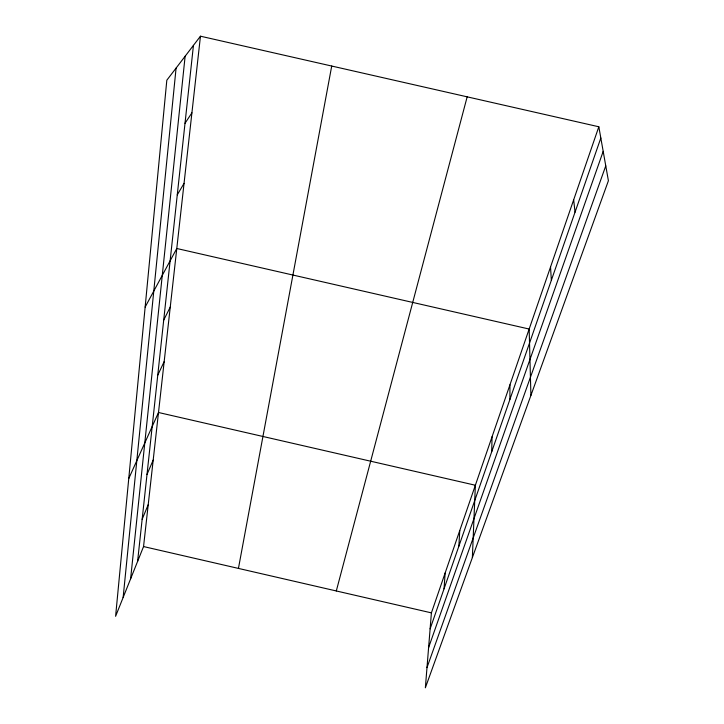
<?xml version="1.0" encoding="UTF-8"?>
<svg xmlns="http://www.w3.org/2000/svg" width="724" height="724" viewBox="0 0 724 724"><rect width="100%" height="100%" fill="white"/><g stroke="black" fill="none" stroke-linecap="round" stroke-linejoin="round"><path stroke-width="1.09" d="M509.922 399.386L509.94 384.86M491.705 451.776L492.049 436.798M472.365 557.571L475.36 485.243L158.502 412.499L128.763 478.546M458.871 546.168L459.758 530.547M444.038 588.829L445.142 573.001M598.829 126.772L431.404 612.866L425.359 687.8L608.404 180.738L598.829 126.772L200.458 36.2L166.819 80.21L115.596 616.305L143.551 546.557L200.458 36.2M123.134 597.499L176.086 68.092M130.61 578.856L185.127 56.264M137.587 561.444L193.444 45.377M238.44 568.412L331.719 66.047M336.307 590.956L467.17 96.835M430.119 628.857L600.83 138.022M428.608 647.564L603.192 151.361M426.988 667.591L605.762 165.868M142.139 519.334L148.221 504.673M146.999 474.455L153.189 460.084M157.751 375.186L164.167 361.62M163.705 320.099L170.249 307.094M145.144 307.076L176.783 248.495L529.163 329.049L530.909 395.404M177.262 194.856L184.05 183.38M185.009 123.288L191.914 112.844M143.551 546.557L431.404 612.866M573.67 199.815L575.037 212.168M550.53 267.011L551.353 280.26"/></g></svg>
